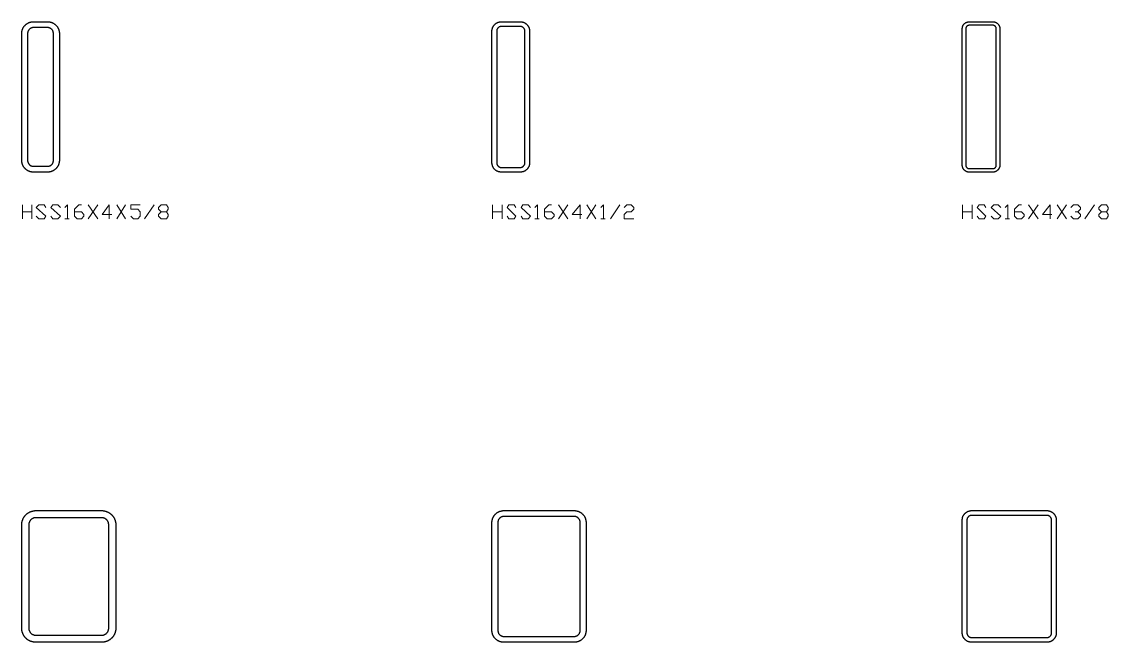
# Model space of a CAD drawing. Header units: inches. Extents: x 0 to 975, y -1305 to 34.
# Drawn here: x 350 to 465.5, y -450 to -384 of the extents above; entities that cross this region are included whole.
import ezdxf

# ---------------------------------------------------------------- set-up
doc = ezdxf.new("R2010")
doc.units = ezdxf.units.IN
doc.header["$MEASUREMENT"] = 0
doc.layers.add('AISC_STEEL', color=7, linetype='Continuous')

msp = doc.modelspace()

# ---------------------------------------------------------------- linework, layer by layer
at = {"color": 3, "lineweight": 0}
for p, q in [((350.07, -404.96), (350.07, -403.48)), ((350.07, -404.22), (351.08, -404.22)), ((351.08, -403.48), (351.08, -404.96)), ((357.08, -403.48), (358.09, -404.96)), ((357.08, -404.96), (358.09, -403.48)), ((360.12, -403.48), (361.04, -404.96)), ((360.12, -404.96), (361.04, -403.48)), ((363.07, -404.96), (364.09, -403.48)), ((400.05, -404.96), (400.05, -403.48)), ((400.05, -404.22), (401.07, -404.22)), ((401.07, -403.48), (401.07, -404.96)), ((407.06, -403.48), (408.07, -404.96)), ((407.06, -404.96), (408.07, -403.48)), ((410.1, -403.48), (411.03, -404.96)), ((410.1, -404.96), (411.03, -403.48)), ((412.59, -404.96), (413.61, -403.48)), ((450.03, -404.96), (450.03, -403.48)), ((450.03, -404.22), (451.05, -404.22)), ((451.05, -403.48), (451.05, -404.96)), ((457.04, -403.48), (458.06, -404.96)), ((457.04, -404.96), (458.06, -403.48)), ((460.09, -403.48), (461.1, -404.96)), ((460.09, -404.96), (461.1, -403.48)), ((463.04, -404.96), (464.05, -403.48)), ((354.59, -404.96), (355.05, -404.96)), ((404.57, -404.96), (405.03, -404.96)), ((411.58, -404.96), (412.04, -404.96)), ((454.55, -404.96), (455.01, -404.96))]:
    msp.add_line(p, q, dxfattribs=at)
for points in [[(351.55, -404.68), (351.82, -404.96), (352.38, -404.96), (352.56, -404.68), (351.55, -403.76), (351.82, -403.48), (352.38, -403.48), (352.56, -403.76)], [(353.11, -404.68), (353.3, -404.96), (353.85, -404.96), (354.13, -404.68), (353.11, -403.76), (353.3, -403.48), (353.85, -403.48), (354.13, -403.76)], [(354.59, -403.76), (354.87, -403.48), (354.87, -404.96)], [(355.6, -404.22), (356.34, -404.22), (356.62, -404.5), (356.62, -404.68), (356.34, -404.96), (355.88, -404.96), (355.6, -404.68), (355.6, -403.94), (356.06, -403.48), (356.34, -403.48)], [(359.57, -404.5), (358.55, -404.5), (359.29, -403.48), (359.29, -404.96)], [(361.6, -404.68), (361.87, -404.96), (362.34, -404.96), (362.61, -404.68), (362.61, -404.22), (362.34, -403.94), (361.6, -403.94), (361.6, -403.48), (362.61, -403.48)], [(365.38, -404.22), (365.56, -404.5), (365.56, -404.68), (365.38, -404.96), (364.83, -404.96), (364.55, -404.68), (364.55, -404.5), (364.83, -404.22), (365.38, -404.22), (365.56, -403.94), (365.56, -403.76), (365.38, -403.48), (364.83, -403.48), (364.55, -403.76), (364.55, -403.94), (364.83, -404.22)], [(401.62, -404.68), (401.8, -404.96), (402.36, -404.96), (402.54, -404.68), (401.62, -403.76), (401.8, -403.48), (402.36, -403.48), (402.54, -403.76)], [(403.1, -404.68), (403.28, -404.96), (403.83, -404.96), (404.11, -404.68), (403.1, -403.76), (403.28, -403.48), (403.83, -403.48), (404.11, -403.76)], [(404.57, -403.76), (404.85, -403.48), (404.85, -404.96)], [(405.58, -404.22), (406.32, -404.22), (406.6, -404.5), (406.6, -404.68), (406.32, -404.96), (405.86, -404.96), (405.58, -404.68), (405.58, -403.94), (406.05, -403.48), (406.32, -403.48)], [(409.55, -404.5), (408.54, -404.5), (409.37, -403.48), (409.37, -404.96)], [(411.58, -403.76), (411.86, -403.48), (411.86, -404.96)], [(414.07, -403.76), (414.35, -403.48), (414.81, -403.48), (415.08, -403.76), (415.08, -403.94), (414.81, -404.22), (414.35, -404.22), (414.07, -404.5), (414.07, -404.96), (415.08, -404.96)], [(451.6, -404.68), (451.79, -404.96), (452.34, -404.96), (452.52, -404.68), (451.6, -403.76), (451.79, -403.48), (452.34, -403.48), (452.52, -403.76)], [(453.08, -404.68), (453.35, -404.96), (453.81, -404.96), (454.09, -404.68), (453.08, -403.76), (453.35, -403.48), (453.81, -403.48), (454.09, -403.76)], [(454.55, -403.76), (454.83, -403.48), (454.83, -404.96)], [(455.57, -404.22), (456.3, -404.22), (456.58, -404.5), (456.58, -404.68), (456.3, -404.96), (455.84, -404.96), (455.57, -404.68), (455.57, -403.94), (456.03, -403.48), (456.3, -403.48)], [(459.53, -404.5), (458.52, -404.5), (459.35, -403.48), (459.35, -404.96)], [(461.56, -403.76), (461.84, -403.48), (462.3, -403.48), (462.57, -403.76), (462.57, -403.94), (462.3, -404.22), (462.02, -404.22)], [(462.3, -404.22), (462.57, -404.5), (462.57, -404.68), (462.3, -404.96), (461.84, -404.96), (461.56, -404.68)], [(465.34, -404.22), (465.53, -404.5), (465.53, -404.68), (465.34, -404.96), (464.79, -404.96), (464.51, -404.68), (464.51, -404.5), (464.79, -404.22), (465.34, -404.22), (465.53, -403.94), (465.53, -403.76), (465.34, -403.48), (464.79, -403.48), (464.51, -403.76), (464.51, -403.94), (464.79, -404.22)]]:
    msp.add_lwpolyline(points, dxfattribs=at)
at = {"layer": 'AISC_STEEL'}
for points in [[(352.75, -384), (352.78, -384), (352.81, -384), (352.84, -384), (352.87, -384.01), (352.9, -384.01), (352.93, -384.01), (352.96, -384.02), (352.99, -384.02), (353.02, -384.03), (353.04, -384.04), (353.07, -384.04), (353.1, -384.05), (353.13, -384.06), (353.16, -384.07), (353.19, -384.08), (353.21, -384.09), (353.24, -384.1), (353.27, -384.11), (353.3, -384.13), (353.32, -384.14), (353.35, -384.15), (353.38, -384.17), (353.4, -384.18), (353.43, -384.2), (353.45, -384.21), (353.48, -384.23), (353.5, -384.25), (353.52, -384.27), (353.55, -384.29), (353.57, -384.31), (353.59, -384.33), (353.61, -384.35), (353.63, -384.37), (353.65, -384.39), (353.67, -384.41), (353.69, -384.43), (353.71, -384.45), (353.73, -384.48), (353.75, -384.5), (353.77, -384.52), (353.79, -384.55), (353.8, -384.57), (353.82, -384.6), (353.83, -384.62), (353.85, -384.65), (353.86, -384.68), (353.87, -384.7), (353.89, -384.73), (353.9, -384.76), (353.91, -384.79), (353.92, -384.81), (353.93, -384.84), (353.94, -384.87), (353.95, -384.9), (353.96, -384.93), (353.96, -384.96), (353.97, -384.98), (353.98, -385.01), (353.98, -385.04), (353.99, -385.07), (353.99, -385.1), (353.99, -385.13), (354, -385.16), (354, -385.19), (354, -385.22), (354, -385.25), (354, -398.75), (354, -398.78), (354, -398.81), (354, -398.84), (353.99, -398.87), (353.99, -398.9), (353.99, -398.93), (353.98, -398.96), (353.98, -398.99), (353.97, -399.02), (353.96, -399.04), (353.96, -399.07), (353.95, -399.1), (353.94, -399.13), (353.93, -399.16), (353.92, -399.19), (353.91, -399.21), (353.9, -399.24), (353.89, -399.27), (353.87, -399.3), (353.86, -399.32), (353.85, -399.35), (353.83, -399.38), (353.82, -399.4), (353.8, -399.43), (353.79, -399.45), (353.77, -399.48), (353.75, -399.5), (353.73, -399.52), (353.71, -399.55), (353.69, -399.57), (353.67, -399.59), (353.65, -399.61), (353.63, -399.63), (353.61, -399.65), (353.59, -399.67), (353.57, -399.69), (353.55, -399.71), (353.52, -399.73), (353.5, -399.75), (353.48, -399.77), (353.45, -399.79), (353.43, -399.8), (353.4, -399.82), (353.38, -399.83), (353.35, -399.85), (353.32, -399.86), (353.3, -399.87), (353.27, -399.89), (353.24, -399.9), (353.21, -399.91), (353.19, -399.92), (353.16, -399.93), (353.13, -399.94), (353.1, -399.95), (353.07, -399.96), (353.04, -399.96), (353.02, -399.97), (352.99, -399.98), (352.96, -399.98), (352.93, -399.99), (352.9, -399.99), (352.87, -399.99), (352.84, -400), (352.81, -400), (352.78, -400), (352.75, -400), (351.25, -400), (351.22, -400), (351.19, -400), (351.16, -400), (351.13, -399.99), (351.1, -399.99), (351.07, -399.99), (351.04, -399.98), (351.01, -399.98), (350.98, -399.97), (350.96, -399.96), (350.93, -399.96), (350.9, -399.95), (350.87, -399.94), (350.84, -399.93), (350.81, -399.92), (350.79, -399.91), (350.76, -399.9), (350.73, -399.89), (350.7, -399.87), (350.68, -399.86), (350.65, -399.85), (350.62, -399.83), (350.6, -399.82), (350.57, -399.8), (350.55, -399.79), (350.52, -399.77), (350.5, -399.75), (350.48, -399.73), (350.45, -399.71), (350.43, -399.69), (350.41, -399.67), (350.39, -399.65), (350.37, -399.63), (350.35, -399.61), (350.33, -399.59), (350.31, -399.57), (350.29, -399.55), (350.27, -399.52), (350.25, -399.5), (350.23, -399.48), (350.21, -399.45), (350.2, -399.43), (350.18, -399.4), (350.17, -399.38), (350.15, -399.35), (350.14, -399.32), (350.13, -399.3), (350.11, -399.27), (350.1, -399.24), (350.09, -399.21), (350.08, -399.19), (350.07, -399.16), (350.06, -399.13), (350.05, -399.1), (350.04, -399.07), (350.04, -399.04), (350.03, -399.02), (350.02, -398.99), (350.02, -398.96), (350.01, -398.93), (350.01, -398.9), (350.01, -398.87), (350, -398.84), (350, -398.81), (350, -398.78), (350, -398.75), (350, -385.25), (350, -385.22), (350, -385.19), (350, -385.16), (350.01, -385.13), (350.01, -385.1), (350.01, -385.07), (350.02, -385.04), (350.02, -385.01), (350.03, -384.98), (350.04, -384.96), (350.04, -384.93), (350.05, -384.9), (350.06, -384.87), (350.07, -384.84), (350.08, -384.81), (350.09, -384.79), (350.1, -384.76), (350.11, -384.73), (350.13, -384.7), (350.14, -384.68), (350.15, -384.65), (350.17, -384.62), (350.18, -384.6), (350.2, -384.57), (350.21, -384.55), (350.23, -384.52), (350.25, -384.5), (350.27, -384.48), (350.29, -384.45), (350.31, -384.43), (350.33, -384.41), (350.35, -384.39), (350.37, -384.37), (350.39, -384.35), (350.41, -384.33), (350.43, -384.31), (350.45, -384.29), (350.48, -384.27), (350.5, -384.25), (350.52, -384.23), (350.55, -384.21), (350.57, -384.2), (350.6, -384.18), (350.62, -384.17), (350.65, -384.15), (350.68, -384.14), (350.7, -384.13), (350.73, -384.11), (350.76, -384.1), (350.79, -384.09), (350.81, -384.08), (350.84, -384.07), (350.87, -384.06), (350.9, -384.05), (350.93, -384.04), (350.96, -384.04), (350.98, -384.03), (351.01, -384.02), (351.04, -384.02), (351.07, -384.01), (351.1, -384.01), (351.13, -384.01), (351.16, -384), (351.19, -384), (351.22, -384), (351.25, -384)], [(351.25, -384.62), (351.22, -384.63), (351.19, -384.63), (351.16, -384.63), (351.13, -384.64), (351.1, -384.64), (351.07, -384.65), (351.05, -384.66), (351.02, -384.67), (350.99, -384.68), (350.96, -384.69), (350.94, -384.71), (350.91, -384.72), (350.89, -384.74), (350.86, -384.76), (350.84, -384.78), (350.82, -384.8), (350.8, -384.82), (350.78, -384.84), (350.76, -384.86), (350.74, -384.89), (350.72, -384.91), (350.71, -384.94), (350.69, -384.96), (350.68, -384.99), (350.67, -385.02), (350.66, -385.05), (350.65, -385.07), (350.64, -385.1), (350.64, -385.13), (350.63, -385.16), (350.63, -385.19), (350.63, -385.22), (350.62, -385.25), (350.62, -398.75), (350.63, -398.78), (350.63, -398.81), (350.63, -398.84), (350.64, -398.87), (350.64, -398.9), (350.65, -398.93), (350.66, -398.95), (350.67, -398.98), (350.68, -399.01), (350.69, -399.04), (350.71, -399.06), (350.72, -399.09), (350.74, -399.11), (350.76, -399.14), (350.78, -399.16), (350.8, -399.18), (350.82, -399.2), (350.84, -399.22), (350.86, -399.24), (350.89, -399.26), (350.91, -399.28), (350.94, -399.29), (350.96, -399.31), (350.99, -399.32), (351.02, -399.33), (351.05, -399.34), (351.07, -399.35), (351.1, -399.36), (351.13, -399.36), (351.16, -399.37), (351.19, -399.37), (351.22, -399.37), (351.25, -399.38), (352.75, -399.38), (352.78, -399.37), (352.81, -399.37), (352.84, -399.37), (352.87, -399.36), (352.9, -399.36), (352.93, -399.35), (352.95, -399.34), (352.98, -399.33), (353.01, -399.32), (353.04, -399.31), (353.06, -399.29), (353.09, -399.28), (353.11, -399.26), (353.14, -399.24), (353.16, -399.22), (353.18, -399.2), (353.2, -399.18), (353.22, -399.16), (353.24, -399.14), (353.26, -399.11), (353.28, -399.09), (353.29, -399.06), (353.31, -399.04), (353.32, -399.01), (353.33, -398.98), (353.34, -398.95), (353.35, -398.93), (353.36, -398.9), (353.36, -398.87), (353.37, -398.84), (353.37, -398.81), (353.37, -398.78), (353.38, -398.75), (353.38, -385.25), (353.37, -385.22), (353.37, -385.19), (353.37, -385.16), (353.36, -385.13), (353.36, -385.1), (353.35, -385.07), (353.34, -385.05), (353.33, -385.02), (353.32, -384.99), (353.31, -384.96), (353.29, -384.94), (353.28, -384.91), (353.26, -384.89), (353.24, -384.86), (353.22, -384.84), (353.2, -384.82), (353.18, -384.8), (353.16, -384.78), (353.14, -384.76), (353.11, -384.74), (353.09, -384.72), (353.06, -384.71), (353.04, -384.69), (353.01, -384.68), (352.98, -384.67), (352.95, -384.66), (352.93, -384.65), (352.9, -384.64), (352.87, -384.64), (352.84, -384.63), (352.81, -384.63), (352.78, -384.63), (352.75, -384.62)], [(403, -384), (403.03, -384), (403.06, -384), (403.09, -384), (403.12, -384.01), (403.15, -384.01), (403.18, -384.02), (403.21, -384.02), (403.23, -384.03), (403.26, -384.04), (403.29, -384.04), (403.32, -384.05), (403.35, -384.06), (403.38, -384.07), (403.4, -384.08), (403.43, -384.1), (403.46, -384.11), (403.48, -384.12), (403.51, -384.14), (403.53, -384.15), (403.56, -384.17), (403.58, -384.19), (403.61, -384.21), (403.63, -384.22), (403.65, -384.24), (403.67, -384.26), (403.7, -384.28), (403.72, -384.3), (403.74, -384.33), (403.76, -384.35), (403.78, -384.37), (403.79, -384.39), (403.81, -384.42), (403.83, -384.44), (403.85, -384.47), (403.86, -384.49), (403.88, -384.52), (403.89, -384.54), (403.9, -384.57), (403.92, -384.6), (403.93, -384.62), (403.94, -384.65), (403.95, -384.68), (403.96, -384.71), (403.96, -384.74), (403.97, -384.77), (403.98, -384.79), (403.98, -384.82), (403.99, -384.85), (403.99, -384.88), (404, -384.91), (404, -384.94), (404, -384.97), (404, -385), (404, -399), (404, -399.03), (404, -399.06), (404, -399.09), (403.99, -399.12), (403.99, -399.15), (403.98, -399.18), (403.98, -399.21), (403.97, -399.23), (403.96, -399.26), (403.96, -399.29), (403.95, -399.32), (403.94, -399.35), (403.93, -399.38), (403.92, -399.4), (403.9, -399.43), (403.89, -399.46), (403.88, -399.48), (403.86, -399.51), (403.85, -399.53), (403.83, -399.56), (403.81, -399.58), (403.79, -399.61), (403.78, -399.63), (403.76, -399.65), (403.74, -399.67), (403.72, -399.7), (403.7, -399.72), (403.67, -399.74), (403.65, -399.76), (403.63, -399.78), (403.61, -399.79), (403.58, -399.81), (403.56, -399.83), (403.53, -399.85), (403.51, -399.86), (403.48, -399.88), (403.46, -399.89), (403.43, -399.9), (403.4, -399.92), (403.38, -399.93), (403.35, -399.94), (403.32, -399.95), (403.29, -399.96), (403.26, -399.96), (403.23, -399.97), (403.21, -399.98), (403.18, -399.98), (403.15, -399.99), (403.12, -399.99), (403.09, -400), (403.06, -400), (403.03, -400), (403, -400), (401, -400), (400.97, -400), (400.94, -400), (400.91, -400), (400.88, -399.99), (400.85, -399.99), (400.82, -399.98), (400.79, -399.98), (400.77, -399.97), (400.74, -399.96), (400.71, -399.96), (400.68, -399.95), (400.65, -399.94), (400.62, -399.93), (400.6, -399.92), (400.57, -399.9), (400.54, -399.89), (400.52, -399.88), (400.49, -399.86), (400.47, -399.85), (400.44, -399.83), (400.42, -399.81), (400.39, -399.79), (400.37, -399.78), (400.35, -399.76), (400.33, -399.74), (400.3, -399.72), (400.28, -399.7), (400.26, -399.67), (400.24, -399.65), (400.22, -399.63), (400.21, -399.61), (400.19, -399.58), (400.17, -399.56), (400.15, -399.53), (400.14, -399.51), (400.12, -399.48), (400.11, -399.46), (400.1, -399.43), (400.08, -399.4), (400.07, -399.38), (400.06, -399.35), (400.05, -399.32), (400.04, -399.29), (400.04, -399.26), (400.03, -399.23), (400.02, -399.21), (400.02, -399.18), (400.01, -399.15), (400.01, -399.12), (400, -399.09), (400, -399.06), (400, -399.03), (400, -399), (400, -385), (400, -384.97), (400, -384.94), (400, -384.91), (400.01, -384.88), (400.01, -384.85), (400.02, -384.82), (400.02, -384.79), (400.03, -384.77), (400.04, -384.74), (400.04, -384.71), (400.05, -384.68), (400.06, -384.65), (400.07, -384.62), (400.08, -384.6), (400.1, -384.57), (400.11, -384.54), (400.12, -384.52), (400.14, -384.49), (400.15, -384.47), (400.17, -384.44), (400.19, -384.42), (400.21, -384.39), (400.22, -384.37), (400.24, -384.35), (400.26, -384.33), (400.28, -384.3), (400.3, -384.28), (400.33, -384.26), (400.35, -384.24), (400.37, -384.22), (400.39, -384.21), (400.42, -384.19), (400.44, -384.17), (400.47, -384.15), (400.49, -384.14), (400.52, -384.12), (400.54, -384.11), (400.57, -384.1), (400.6, -384.08), (400.62, -384.07), (400.65, -384.06), (400.68, -384.05), (400.71, -384.04), (400.74, -384.04), (400.77, -384.03), (400.79, -384.02), (400.82, -384.02), (400.85, -384.01), (400.88, -384.01), (400.91, -384), (400.94, -384), (400.97, -384), (401, -384)], [(401, -384.5), (400.97, -384.5), (400.94, -384.5), (400.91, -384.51), (400.88, -384.51), (400.86, -384.52), (400.83, -384.53), (400.8, -384.54), (400.78, -384.55), (400.75, -384.57), (400.73, -384.58), (400.7, -384.6), (400.68, -384.62), (400.66, -384.64), (400.64, -384.66), (400.62, -384.68), (400.6, -384.7), (400.58, -384.73), (400.57, -384.75), (400.55, -384.78), (400.54, -384.8), (400.53, -384.83), (400.52, -384.86), (400.51, -384.88), (400.51, -384.91), (400.5, -384.94), (400.5, -384.97), (400.5, -385), (400.5, -399), (400.5, -399.03), (400.5, -399.06), (400.51, -399.09), (400.51, -399.12), (400.52, -399.14), (400.53, -399.17), (400.54, -399.2), (400.55, -399.22), (400.57, -399.25), (400.58, -399.27), (400.6, -399.3), (400.62, -399.32), (400.64, -399.34), (400.66, -399.36), (400.68, -399.38), (400.7, -399.4), (400.73, -399.42), (400.75, -399.43), (400.78, -399.45), (400.8, -399.46), (400.83, -399.47), (400.86, -399.48), (400.88, -399.49), (400.91, -399.49), (400.94, -399.5), (400.97, -399.5), (401, -399.5), (403, -399.5), (403.03, -399.5), (403.06, -399.5), (403.09, -399.49), (403.12, -399.49), (403.14, -399.48), (403.17, -399.47), (403.2, -399.46), (403.22, -399.45), (403.25, -399.43), (403.27, -399.42), (403.3, -399.4), (403.32, -399.38), (403.34, -399.36), (403.36, -399.34), (403.38, -399.32), (403.4, -399.3), (403.42, -399.27), (403.43, -399.25), (403.45, -399.22), (403.46, -399.2), (403.47, -399.17), (403.48, -399.14), (403.49, -399.12), (403.49, -399.09), (403.5, -399.06), (403.5, -399.03), (403.5, -399), (403.5, -385), (403.5, -384.97), (403.5, -384.94), (403.49, -384.91), (403.49, -384.88), (403.48, -384.86), (403.47, -384.83), (403.46, -384.8), (403.45, -384.78), (403.43, -384.75), (403.42, -384.73), (403.4, -384.7), (403.38, -384.68), (403.36, -384.66), (403.34, -384.64), (403.32, -384.62), (403.3, -384.6), (403.27, -384.58), (403.25, -384.57), (403.22, -384.55), (403.2, -384.54), (403.17, -384.53), (403.14, -384.52), (403.12, -384.51), (403.09, -384.51), (403.06, -384.5), (403.03, -384.5), (403, -384.5)], [(453.25, -384), (453.28, -384), (453.31, -384), (453.34, -384.01), (453.37, -384.01), (453.4, -384.01), (453.43, -384.02), (453.45, -384.03), (453.48, -384.04), (453.51, -384.05), (453.54, -384.06), (453.56, -384.07), (453.59, -384.08), (453.62, -384.1), (453.64, -384.11), (453.67, -384.13), (453.69, -384.14), (453.71, -384.16), (453.74, -384.18), (453.76, -384.2), (453.78, -384.22), (453.8, -384.24), (453.82, -384.26), (453.84, -384.29), (453.86, -384.31), (453.87, -384.33), (453.89, -384.36), (453.9, -384.38), (453.92, -384.41), (453.93, -384.44), (453.94, -384.46), (453.95, -384.49), (453.96, -384.52), (453.97, -384.55), (453.98, -384.57), (453.99, -384.6), (453.99, -384.63), (453.99, -384.66), (454, -384.69), (454, -384.72), (454, -384.75), (454, -399.25), (454, -399.28), (454, -399.31), (453.99, -399.34), (453.99, -399.37), (453.99, -399.4), (453.98, -399.43), (453.97, -399.45), (453.96, -399.48), (453.95, -399.51), (453.94, -399.54), (453.93, -399.56), (453.92, -399.59), (453.9, -399.62), (453.89, -399.64), (453.87, -399.67), (453.86, -399.69), (453.84, -399.71), (453.82, -399.74), (453.8, -399.76), (453.78, -399.78), (453.76, -399.8), (453.74, -399.82), (453.71, -399.84), (453.69, -399.86), (453.67, -399.87), (453.64, -399.89), (453.62, -399.9), (453.59, -399.92), (453.56, -399.93), (453.54, -399.94), (453.51, -399.95), (453.48, -399.96), (453.45, -399.97), (453.43, -399.98), (453.4, -399.99), (453.37, -399.99), (453.34, -399.99), (453.31, -400), (453.28, -400), (453.25, -400), (450.75, -400), (450.72, -400), (450.69, -400), (450.66, -399.99), (450.63, -399.99), (450.6, -399.99), (450.57, -399.98), (450.55, -399.97), (450.52, -399.96), (450.49, -399.95), (450.46, -399.94), (450.44, -399.93), (450.41, -399.92), (450.38, -399.9), (450.36, -399.89), (450.33, -399.87), (450.31, -399.86), (450.29, -399.84), (450.26, -399.82), (450.24, -399.8), (450.22, -399.78), (450.2, -399.76), (450.18, -399.74), (450.16, -399.71), (450.14, -399.69), (450.13, -399.67), (450.11, -399.64), (450.1, -399.62), (450.08, -399.59), (450.07, -399.56), (450.06, -399.54), (450.05, -399.51), (450.04, -399.48), (450.03, -399.45), (450.02, -399.43), (450.01, -399.4), (450.01, -399.37), (450.01, -399.34), (450, -399.31), (450, -399.28), (450, -399.25), (450, -384.75), (450, -384.72), (450, -384.69), (450.01, -384.66), (450.01, -384.63), (450.01, -384.6), (450.02, -384.57), (450.03, -384.55), (450.04, -384.52), (450.05, -384.49), (450.06, -384.46), (450.07, -384.44), (450.08, -384.41), (450.1, -384.38), (450.11, -384.36), (450.13, -384.33), (450.14, -384.31), (450.16, -384.29), (450.18, -384.26), (450.2, -384.24), (450.22, -384.22), (450.24, -384.2), (450.26, -384.18), (450.29, -384.16), (450.31, -384.14), (450.33, -384.13), (450.36, -384.11), (450.38, -384.1), (450.41, -384.08), (450.44, -384.07), (450.46, -384.06), (450.49, -384.05), (450.52, -384.04), (450.55, -384.03), (450.57, -384.02), (450.6, -384.01), (450.63, -384.01), (450.66, -384.01), (450.69, -384), (450.72, -384), (450.75, -384)], [(450.75, -384.38), (450.72, -384.38), (450.69, -384.38), (450.66, -384.39), (450.63, -384.39), (450.61, -384.4), (450.58, -384.42), (450.55, -384.43), (450.53, -384.45), (450.51, -384.46), (450.48, -384.48), (450.46, -384.51), (450.45, -384.53), (450.43, -384.55), (450.42, -384.58), (450.4, -384.61), (450.39, -384.63), (450.39, -384.66), (450.38, -384.69), (450.38, -384.72), (450.38, -384.75), (450.38, -399.25), (450.38, -399.28), (450.38, -399.31), (450.39, -399.34), (450.39, -399.37), (450.4, -399.39), (450.42, -399.42), (450.43, -399.45), (450.45, -399.47), (450.46, -399.49), (450.48, -399.52), (450.51, -399.54), (450.53, -399.55), (450.55, -399.57), (450.58, -399.58), (450.61, -399.6), (450.63, -399.61), (450.66, -399.61), (450.69, -399.62), (450.72, -399.62), (450.75, -399.62), (453.25, -399.62), (453.28, -399.62), (453.31, -399.62), (453.34, -399.61), (453.37, -399.61), (453.39, -399.6), (453.42, -399.58), (453.45, -399.57), (453.47, -399.55), (453.49, -399.54), (453.52, -399.52), (453.54, -399.49), (453.55, -399.47), (453.57, -399.45), (453.58, -399.42), (453.6, -399.39), (453.61, -399.37), (453.61, -399.34), (453.62, -399.31), (453.62, -399.28), (453.62, -399.25), (453.62, -384.75), (453.62, -384.72), (453.62, -384.69), (453.61, -384.66), (453.61, -384.63), (453.6, -384.61), (453.58, -384.58), (453.57, -384.55), (453.55, -384.53), (453.54, -384.51), (453.52, -384.48), (453.49, -384.46), (453.47, -384.45), (453.45, -384.43), (453.42, -384.42), (453.39, -384.4), (453.37, -384.39), (453.34, -384.39), (453.31, -384.38), (453.28, -384.38), (453.25, -384.38)], [(358.5, -436), (358.53, -436), (358.56, -436), (358.59, -436), (358.62, -436), (358.65, -436.01), (358.68, -436.01), (358.71, -436.01), (358.74, -436.02), (358.77, -436.02), (358.8, -436.03), (358.83, -436.04), (358.85, -436.04), (358.88, -436.05), (358.91, -436.06), (358.94, -436.07), (358.97, -436.08), (359, -436.08), (359.03, -436.1), (359.05, -436.11), (359.08, -436.12), (359.11, -436.13), (359.14, -436.14), (359.16, -436.15), (359.19, -436.17), (359.22, -436.18), (359.24, -436.2), (359.27, -436.21), (359.29, -436.23), (359.32, -436.24), (359.34, -436.26), (359.37, -436.28), (359.39, -436.29), (359.42, -436.31), (359.44, -436.33), (359.46, -436.35), (359.48, -436.37), (359.51, -436.39), (359.53, -436.41), (359.55, -436.43), (359.57, -436.45), (359.59, -436.47), (359.61, -436.49), (359.63, -436.52), (359.65, -436.54), (359.67, -436.56), (359.69, -436.58), (359.71, -436.61), (359.72, -436.63), (359.74, -436.66), (359.76, -436.68), (359.77, -436.71), (359.79, -436.73), (359.8, -436.76), (359.82, -436.78), (359.83, -436.81), (359.85, -436.84), (359.86, -436.86), (359.87, -436.89), (359.88, -436.92), (359.89, -436.95), (359.9, -436.97), (359.92, -437), (359.92, -437.03), (359.93, -437.06), (359.94, -437.09), (359.95, -437.12), (359.96, -437.15), (359.96, -437.17), (359.97, -437.2), (359.98, -437.23), (359.98, -437.26), (359.99, -437.29), (359.99, -437.32), (359.99, -437.35), (360, -437.38), (360, -437.41), (360, -437.44), (360, -437.47), (360, -437.5), (360, -448.5), (360, -448.53), (360, -448.56), (360, -448.59), (360, -448.62), (359.99, -448.65), (359.99, -448.68), (359.99, -448.71), (359.98, -448.74), (359.98, -448.77), (359.97, -448.8), (359.96, -448.83), (359.96, -448.85), (359.95, -448.88), (359.94, -448.91), (359.93, -448.94), (359.92, -448.97), (359.92, -449), (359.9, -449.03), (359.89, -449.05), (359.88, -449.08), (359.87, -449.11), (359.86, -449.14), (359.85, -449.16), (359.83, -449.19), (359.82, -449.22), (359.8, -449.24), (359.79, -449.27), (359.77, -449.29), (359.76, -449.32), (359.74, -449.34), (359.72, -449.37), (359.71, -449.39), (359.69, -449.42), (359.67, -449.44), (359.65, -449.46), (359.63, -449.48), (359.61, -449.51), (359.59, -449.53), (359.57, -449.55), (359.55, -449.57), (359.53, -449.59), (359.51, -449.61), (359.48, -449.63), (359.46, -449.65), (359.44, -449.67), (359.42, -449.69), (359.39, -449.71), (359.37, -449.72), (359.34, -449.74), (359.32, -449.76), (359.29, -449.77), (359.27, -449.79), (359.24, -449.8), (359.22, -449.82), (359.19, -449.83), (359.16, -449.85), (359.14, -449.86), (359.11, -449.87), (359.08, -449.88), (359.05, -449.89), (359.03, -449.9), (359, -449.92), (358.97, -449.92), (358.94, -449.93), (358.91, -449.94), (358.88, -449.95), (358.85, -449.96), (358.83, -449.96), (358.8, -449.97), (358.77, -449.98), (358.74, -449.98), (358.71, -449.99), (358.68, -449.99), (358.65, -449.99), (358.62, -450), (358.59, -450), (358.56, -450), (358.53, -450), (358.5, -450), (351.5, -450), (351.47, -450), (351.44, -450), (351.41, -450), (351.38, -450), (351.35, -449.99), (351.32, -449.99), (351.29, -449.99), (351.26, -449.98), (351.23, -449.98), (351.2, -449.97), (351.17, -449.96), (351.15, -449.96), (351.12, -449.95), (351.09, -449.94), (351.06, -449.93), (351.03, -449.92), (351, -449.92), (350.97, -449.9), (350.95, -449.89), (350.92, -449.88), (350.89, -449.87), (350.86, -449.86), (350.84, -449.85), (350.81, -449.83), (350.78, -449.82), (350.76, -449.8), (350.73, -449.79), (350.71, -449.77), (350.68, -449.76), (350.66, -449.74), (350.63, -449.72), (350.61, -449.71), (350.58, -449.69), (350.56, -449.67), (350.54, -449.65), (350.52, -449.63), (350.49, -449.61), (350.47, -449.59), (350.45, -449.57), (350.43, -449.55), (350.41, -449.53), (350.39, -449.51), (350.37, -449.48), (350.35, -449.46), (350.33, -449.44), (350.31, -449.42), (350.29, -449.39), (350.28, -449.37), (350.26, -449.34), (350.24, -449.32), (350.23, -449.29), (350.21, -449.27), (350.2, -449.24), (350.18, -449.22), (350.17, -449.19), (350.15, -449.16), (350.14, -449.14), (350.13, -449.11), (350.12, -449.08), (350.11, -449.05), (350.1, -449.03), (350.08, -449), (350.08, -448.97), (350.07, -448.94), (350.06, -448.91), (350.05, -448.88), (350.04, -448.85), (350.04, -448.83), (350.03, -448.8), (350.02, -448.77), (350.02, -448.74), (350.01, -448.71), (350.01, -448.68), (350.01, -448.65), (350, -448.62), (350, -448.59), (350, -448.56), (350, -448.53), (350, -448.5), (350, -437.5), (350, -437.47), (350, -437.44), (350, -437.41), (350, -437.38), (350.01, -437.35), (350.01, -437.32), (350.01, -437.29), (350.02, -437.26), (350.02, -437.23), (350.03, -437.2), (350.04, -437.17), (350.04, -437.15), (350.05, -437.12), (350.06, -437.09), (350.07, -437.06), (350.08, -437.03), (350.08, -437), (350.1, -436.97), (350.11, -436.95), (350.12, -436.92), (350.13, -436.89), (350.14, -436.86), (350.15, -436.84), (350.17, -436.81), (350.18, -436.78), (350.2, -436.76), (350.21, -436.73), (350.23, -436.71), (350.24, -436.68), (350.26, -436.66), (350.28, -436.63), (350.29, -436.61), (350.31, -436.58), (350.33, -436.56), (350.35, -436.54), (350.37, -436.52), (350.39, -436.49), (350.41, -436.47), (350.43, -436.45), (350.45, -436.43), (350.47, -436.41), (350.49, -436.39), (350.52, -436.37), (350.54, -436.35), (350.56, -436.33), (350.58, -436.31), (350.61, -436.29), (350.63, -436.28), (350.66, -436.26), (350.68, -436.24), (350.71, -436.23), (350.73, -436.21), (350.76, -436.2), (350.78, -436.18), (350.81, -436.17), (350.84, -436.15), (350.86, -436.14), (350.89, -436.13), (350.92, -436.12), (350.95, -436.11), (350.97, -436.1), (351, -436.08), (351.03, -436.08), (351.06, -436.07), (351.09, -436.06), (351.12, -436.05), (351.15, -436.04), (351.17, -436.04), (351.2, -436.03), (351.23, -436.02), (351.26, -436.02), (351.29, -436.01), (351.32, -436.01), (351.35, -436.01), (351.38, -436), (351.41, -436), (351.44, -436), (351.47, -436), (351.5, -436)], [(408.75, -436), (408.78, -436), (408.81, -436), (408.84, -436), (408.87, -436.01), (408.9, -436.01), (408.93, -436.01), (408.96, -436.02), (408.99, -436.02), (409.02, -436.03), (409.04, -436.04), (409.07, -436.04), (409.1, -436.05), (409.13, -436.06), (409.16, -436.07), (409.19, -436.08), (409.21, -436.09), (409.24, -436.1), (409.27, -436.11), (409.3, -436.13), (409.32, -436.14), (409.35, -436.15), (409.38, -436.17), (409.4, -436.18), (409.43, -436.2), (409.45, -436.21), (409.48, -436.23), (409.5, -436.25), (409.52, -436.27), (409.55, -436.29), (409.57, -436.31), (409.59, -436.33), (409.61, -436.35), (409.63, -436.37), (409.65, -436.39), (409.67, -436.41), (409.69, -436.43), (409.71, -436.45), (409.73, -436.48), (409.75, -436.5), (409.77, -436.52), (409.79, -436.55), (409.8, -436.57), (409.82, -436.6), (409.83, -436.62), (409.85, -436.65), (409.86, -436.68), (409.87, -436.7), (409.89, -436.73), (409.9, -436.76), (409.91, -436.79), (409.92, -436.81), (409.93, -436.84), (409.94, -436.87), (409.95, -436.9), (409.96, -436.93), (409.96, -436.96), (409.97, -436.98), (409.98, -437.01), (409.98, -437.04), (409.99, -437.07), (409.99, -437.1), (409.99, -437.13), (410, -437.16), (410, -437.19), (410, -437.22), (410, -437.25), (410, -448.75), (410, -448.78), (410, -448.81), (410, -448.84), (409.99, -448.87), (409.99, -448.9), (409.99, -448.93), (409.98, -448.96), (409.98, -448.99), (409.97, -449.02), (409.96, -449.04), (409.96, -449.07), (409.95, -449.1), (409.94, -449.13), (409.93, -449.16), (409.92, -449.19), (409.91, -449.21), (409.9, -449.24), (409.89, -449.27), (409.87, -449.3), (409.86, -449.32), (409.85, -449.35), (409.83, -449.38), (409.82, -449.4), (409.8, -449.43), (409.79, -449.45), (409.77, -449.48), (409.75, -449.5), (409.73, -449.52), (409.71, -449.55), (409.69, -449.57), (409.67, -449.59), (409.65, -449.61), (409.63, -449.63), (409.61, -449.65), (409.59, -449.67), (409.57, -449.69), (409.55, -449.71), (409.52, -449.73), (409.5, -449.75), (409.48, -449.77), (409.45, -449.79), (409.43, -449.8), (409.4, -449.82), (409.38, -449.83), (409.35, -449.85), (409.32, -449.86), (409.3, -449.87), (409.27, -449.89), (409.24, -449.9), (409.21, -449.91), (409.19, -449.92), (409.16, -449.93), (409.13, -449.94), (409.1, -449.95), (409.07, -449.96), (409.04, -449.96), (409.02, -449.97), (408.99, -449.98), (408.96, -449.98), (408.93, -449.99), (408.9, -449.99), (408.87, -449.99), (408.84, -450), (408.81, -450), (408.78, -450), (408.75, -450), (401.25, -450), (401.22, -450), (401.19, -450), (401.16, -450), (401.13, -449.99), (401.1, -449.99), (401.07, -449.99), (401.04, -449.98), (401.01, -449.98), (400.98, -449.97), (400.96, -449.96), (400.93, -449.96), (400.9, -449.95), (400.87, -449.94), (400.84, -449.93), (400.81, -449.92), (400.79, -449.91), (400.76, -449.9), (400.73, -449.89), (400.7, -449.87), (400.68, -449.86), (400.65, -449.85), (400.62, -449.83), (400.6, -449.82), (400.57, -449.8), (400.55, -449.79), (400.52, -449.77), (400.5, -449.75), (400.48, -449.73), (400.45, -449.71), (400.43, -449.69), (400.41, -449.67), (400.39, -449.65), (400.37, -449.63), (400.35, -449.61), (400.33, -449.59), (400.31, -449.57), (400.29, -449.55), (400.27, -449.52), (400.25, -449.5), (400.23, -449.48), (400.21, -449.45), (400.2, -449.43), (400.18, -449.4), (400.17, -449.38), (400.15, -449.35), (400.14, -449.32), (400.13, -449.3), (400.11, -449.27), (400.1, -449.24), (400.09, -449.21), (400.08, -449.19), (400.07, -449.16), (400.06, -449.13), (400.05, -449.1), (400.04, -449.07), (400.04, -449.04), (400.03, -449.02), (400.02, -448.99), (400.02, -448.96), (400.01, -448.93), (400.01, -448.9), (400.01, -448.87), (400, -448.84), (400, -448.81), (400, -448.78), (400, -448.75), (400, -437.25), (400, -437.22), (400, -437.19), (400, -437.16), (400.01, -437.13), (400.01, -437.1), (400.01, -437.07), (400.02, -437.04), (400.02, -437.01), (400.03, -436.98), (400.04, -436.96), (400.04, -436.93), (400.05, -436.9), (400.06, -436.87), (400.07, -436.84), (400.08, -436.81), (400.09, -436.79), (400.1, -436.76), (400.11, -436.73), (400.13, -436.7), (400.14, -436.68), (400.15, -436.65), (400.17, -436.62), (400.18, -436.6), (400.2, -436.57), (400.21, -436.55), (400.23, -436.52), (400.25, -436.5), (400.27, -436.48), (400.29, -436.45), (400.31, -436.43), (400.33, -436.41), (400.35, -436.39), (400.37, -436.37), (400.39, -436.35), (400.41, -436.33), (400.43, -436.31), (400.45, -436.29), (400.48, -436.27), (400.5, -436.25), (400.52, -436.23), (400.55, -436.21), (400.57, -436.2), (400.6, -436.18), (400.62, -436.17), (400.65, -436.15), (400.68, -436.14), (400.7, -436.13), (400.73, -436.11), (400.76, -436.1), (400.79, -436.09), (400.81, -436.08), (400.84, -436.07), (400.87, -436.06), (400.9, -436.05), (400.93, -436.04), (400.96, -436.04), (400.98, -436.03), (401.01, -436.02), (401.04, -436.02), (401.07, -436.01), (401.1, -436.01), (401.13, -436.01), (401.16, -436), (401.19, -436), (401.22, -436), (401.25, -436)], [(401.25, -436.62), (401.22, -436.63), (401.19, -436.63), (401.16, -436.63), (401.13, -436.64), (401.1, -436.64), (401.07, -436.65), (401.05, -436.66), (401.02, -436.67), (400.99, -436.68), (400.96, -436.69), (400.94, -436.71), (400.91, -436.72), (400.89, -436.74), (400.86, -436.76), (400.84, -436.78), (400.82, -436.8), (400.8, -436.82), (400.78, -436.84), (400.76, -436.86), (400.74, -436.89), (400.72, -436.91), (400.71, -436.94), (400.69, -436.96), (400.68, -436.99), (400.67, -437.02), (400.66, -437.05), (400.65, -437.07), (400.64, -437.1), (400.64, -437.13), (400.63, -437.16), (400.63, -437.19), (400.63, -437.22), (400.62, -437.25), (400.62, -448.75), (400.63, -448.78), (400.63, -448.81), (400.63, -448.84), (400.64, -448.87), (400.64, -448.9), (400.65, -448.93), (400.66, -448.95), (400.67, -448.98), (400.68, -449.01), (400.69, -449.04), (400.71, -449.06), (400.72, -449.09), (400.74, -449.11), (400.76, -449.14), (400.78, -449.16), (400.8, -449.18), (400.82, -449.2), (400.84, -449.22), (400.86, -449.24), (400.89, -449.26), (400.91, -449.28), (400.94, -449.29), (400.96, -449.31), (400.99, -449.32), (401.02, -449.33), (401.05, -449.34), (401.07, -449.35), (401.1, -449.36), (401.13, -449.36), (401.16, -449.37), (401.19, -449.37), (401.22, -449.37), (401.25, -449.38), (408.75, -449.38), (408.78, -449.37), (408.81, -449.37), (408.84, -449.37), (408.87, -449.36), (408.9, -449.36), (408.93, -449.35), (408.95, -449.34), (408.98, -449.33), (409.01, -449.32), (409.04, -449.31), (409.06, -449.29), (409.09, -449.28), (409.11, -449.26), (409.14, -449.24), (409.16, -449.22), (409.18, -449.2), (409.2, -449.18), (409.22, -449.16), (409.24, -449.14), (409.26, -449.11), (409.28, -449.09), (409.29, -449.06), (409.31, -449.04), (409.32, -449.01), (409.33, -448.98), (409.34, -448.95), (409.35, -448.93), (409.36, -448.9), (409.36, -448.87), (409.37, -448.84), (409.37, -448.81), (409.37, -448.78), (409.38, -448.75), (409.38, -437.25), (409.37, -437.22), (409.37, -437.19), (409.37, -437.16), (409.36, -437.13), (409.36, -437.1), (409.35, -437.07), (409.34, -437.05), (409.33, -437.02), (409.32, -436.99), (409.31, -436.96), (409.29, -436.94), (409.28, -436.91), (409.26, -436.89), (409.24, -436.86), (409.22, -436.84), (409.2, -436.82), (409.18, -436.8), (409.16, -436.78), (409.14, -436.76), (409.11, -436.74), (409.09, -436.72), (409.06, -436.71), (409.04, -436.69), (409.01, -436.68), (408.98, -436.67), (408.95, -436.66), (408.93, -436.65), (408.9, -436.64), (408.87, -436.64), (408.84, -436.63), (408.81, -436.63), (408.78, -436.63), (408.75, -436.62)], [(459, -436), (459.03, -436), (459.06, -436), (459.09, -436), (459.12, -436.01), (459.15, -436.01), (459.18, -436.02), (459.21, -436.02), (459.23, -436.03), (459.26, -436.04), (459.29, -436.04), (459.32, -436.05), (459.35, -436.06), (459.38, -436.07), (459.4, -436.08), (459.43, -436.1), (459.46, -436.11), (459.48, -436.12), (459.51, -436.14), (459.53, -436.15), (459.56, -436.17), (459.58, -436.19), (459.61, -436.21), (459.63, -436.22), (459.65, -436.24), (459.67, -436.26), (459.7, -436.28), (459.72, -436.3), (459.74, -436.33), (459.76, -436.35), (459.78, -436.37), (459.79, -436.39), (459.81, -436.42), (459.83, -436.44), (459.85, -436.47), (459.86, -436.49), (459.88, -436.52), (459.89, -436.54), (459.9, -436.57), (459.92, -436.6), (459.93, -436.62), (459.94, -436.65), (459.95, -436.68), (459.96, -436.71), (459.96, -436.74), (459.97, -436.77), (459.98, -436.79), (459.98, -436.82), (459.99, -436.85), (459.99, -436.88), (460, -436.91), (460, -436.94), (460, -436.97), (460, -437), (460, -449), (460, -449.03), (460, -449.06), (460, -449.09), (459.99, -449.12), (459.99, -449.15), (459.98, -449.18), (459.98, -449.21), (459.97, -449.23), (459.96, -449.26), (459.96, -449.29), (459.95, -449.32), (459.94, -449.35), (459.93, -449.38), (459.92, -449.4), (459.9, -449.43), (459.89, -449.46), (459.88, -449.48), (459.86, -449.51), (459.85, -449.53), (459.83, -449.56), (459.81, -449.58), (459.79, -449.61), (459.78, -449.63), (459.76, -449.65), (459.74, -449.67), (459.72, -449.7), (459.7, -449.72), (459.67, -449.74), (459.65, -449.76), (459.63, -449.78), (459.61, -449.79), (459.58, -449.81), (459.56, -449.83), (459.53, -449.85), (459.51, -449.86), (459.48, -449.88), (459.46, -449.89), (459.43, -449.9), (459.4, -449.92), (459.38, -449.93), (459.35, -449.94), (459.32, -449.95), (459.29, -449.96), (459.26, -449.96), (459.23, -449.97), (459.21, -449.98), (459.18, -449.98), (459.15, -449.99), (459.12, -449.99), (459.09, -450), (459.06, -450), (459.03, -450), (459, -450), (451, -450), (450.97, -450), (450.94, -450), (450.91, -450), (450.88, -449.99), (450.85, -449.99), (450.82, -449.98), (450.79, -449.98), (450.77, -449.97), (450.74, -449.96), (450.71, -449.96), (450.68, -449.95), (450.65, -449.94), (450.62, -449.93), (450.6, -449.92), (450.57, -449.9), (450.54, -449.89), (450.52, -449.88), (450.49, -449.86), (450.47, -449.85), (450.44, -449.83), (450.42, -449.81), (450.39, -449.79), (450.37, -449.78), (450.35, -449.76), (450.33, -449.74), (450.3, -449.72), (450.28, -449.7), (450.26, -449.67), (450.24, -449.65), (450.22, -449.63), (450.21, -449.61), (450.19, -449.58), (450.17, -449.56), (450.15, -449.53), (450.14, -449.51), (450.12, -449.48), (450.11, -449.46), (450.1, -449.43), (450.08, -449.4), (450.07, -449.38), (450.06, -449.35), (450.05, -449.32), (450.04, -449.29), (450.04, -449.26), (450.03, -449.23), (450.02, -449.21), (450.02, -449.18), (450.01, -449.15), (450.01, -449.12), (450, -449.09), (450, -449.06), (450, -449.03), (450, -449), (450, -437), (450, -436.97), (450, -436.94), (450, -436.91), (450.01, -436.88), (450.01, -436.85), (450.02, -436.82), (450.02, -436.79), (450.03, -436.77), (450.04, -436.74), (450.04, -436.71), (450.05, -436.68), (450.06, -436.65), (450.07, -436.62), (450.08, -436.6), (450.1, -436.57), (450.11, -436.54), (450.12, -436.52), (450.14, -436.49), (450.15, -436.47), (450.17, -436.44), (450.19, -436.42), (450.21, -436.39), (450.22, -436.37), (450.24, -436.35), (450.26, -436.33), (450.28, -436.3), (450.3, -436.28), (450.33, -436.26), (450.35, -436.24), (450.37, -436.22), (450.39, -436.21), (450.42, -436.19), (450.44, -436.17), (450.47, -436.15), (450.49, -436.14), (450.52, -436.12), (450.54, -436.11), (450.57, -436.1), (450.6, -436.08), (450.62, -436.07), (450.65, -436.06), (450.68, -436.05), (450.71, -436.04), (450.74, -436.04), (450.77, -436.03), (450.79, -436.02), (450.82, -436.02), (450.85, -436.01), (450.88, -436.01), (450.91, -436), (450.94, -436), (450.97, -436), (451, -436)], [(451, -436.5), (450.97, -436.5), (450.94, -436.5), (450.91, -436.51), (450.88, -436.51), (450.86, -436.52), (450.83, -436.53), (450.8, -436.54), (450.78, -436.55), (450.75, -436.57), (450.73, -436.58), (450.7, -436.6), (450.68, -436.62), (450.66, -436.64), (450.64, -436.66), (450.62, -436.68), (450.6, -436.7), (450.58, -436.73), (450.57, -436.75), (450.55, -436.78), (450.54, -436.8), (450.53, -436.83), (450.52, -436.86), (450.51, -436.88), (450.51, -436.91), (450.5, -436.94), (450.5, -436.97), (450.5, -437), (450.5, -449), (450.5, -449.03), (450.5, -449.06), (450.51, -449.09), (450.51, -449.12), (450.52, -449.14), (450.53, -449.17), (450.54, -449.2), (450.55, -449.22), (450.57, -449.25), (450.58, -449.27), (450.6, -449.3), (450.62, -449.32), (450.64, -449.34), (450.66, -449.36), (450.68, -449.38), (450.7, -449.4), (450.73, -449.42), (450.75, -449.43), (450.78, -449.45), (450.8, -449.46), (450.83, -449.47), (450.86, -449.48), (450.88, -449.49), (450.91, -449.49), (450.94, -449.5), (450.97, -449.5), (451, -449.5), (459, -449.5), (459.03, -449.5), (459.06, -449.5), (459.09, -449.49), (459.12, -449.49), (459.14, -449.48), (459.17, -449.47), (459.2, -449.46), (459.22, -449.45), (459.25, -449.43), (459.27, -449.42), (459.3, -449.4), (459.32, -449.38), (459.34, -449.36), (459.36, -449.34), (459.38, -449.32), (459.4, -449.3), (459.42, -449.27), (459.43, -449.25), (459.45, -449.22), (459.46, -449.2), (459.47, -449.17), (459.48, -449.14), (459.49, -449.12), (459.49, -449.09), (459.5, -449.06), (459.5, -449.03), (459.5, -449), (459.5, -437), (459.5, -436.97), (459.5, -436.94), (459.49, -436.91), (459.49, -436.88), (459.48, -436.86), (459.47, -436.83), (459.46, -436.8), (459.45, -436.78), (459.43, -436.75), (459.42, -436.73), (459.4, -436.7), (459.38, -436.68), (459.36, -436.66), (459.34, -436.64), (459.32, -436.62), (459.3, -436.6), (459.27, -436.58), (459.25, -436.57), (459.22, -436.55), (459.2, -436.54), (459.17, -436.53), (459.14, -436.52), (459.12, -436.51), (459.09, -436.51), (459.06, -436.5), (459.03, -436.5), (459, -436.5)], [(351.5, -436.75), (351.47, -436.75), (351.44, -436.75), (351.41, -436.76), (351.38, -436.76), (351.35, -436.76), (351.32, -436.77), (351.3, -436.78), (351.27, -436.79), (351.24, -436.8), (351.21, -436.81), (351.19, -436.82), (351.16, -436.83), (351.13, -436.85), (351.11, -436.86), (351.08, -436.88), (351.06, -436.89), (351.04, -436.91), (351.01, -436.93), (350.99, -436.95), (350.97, -436.97), (350.95, -436.99), (350.93, -437.01), (350.91, -437.04), (350.89, -437.06), (350.88, -437.08), (350.86, -437.11), (350.85, -437.13), (350.83, -437.16), (350.82, -437.19), (350.81, -437.21), (350.8, -437.24), (350.79, -437.27), (350.78, -437.3), (350.77, -437.32), (350.76, -437.35), (350.76, -437.38), (350.76, -437.41), (350.75, -437.44), (350.75, -437.47), (350.75, -437.5), (350.75, -448.5), (350.75, -448.53), (350.75, -448.56), (350.76, -448.59), (350.76, -448.62), (350.76, -448.65), (350.77, -448.68), (350.78, -448.7), (350.79, -448.73), (350.8, -448.76), (350.81, -448.79), (350.82, -448.81), (350.83, -448.84), (350.85, -448.87), (350.86, -448.89), (350.88, -448.92), (350.89, -448.94), (350.91, -448.96), (350.93, -448.99), (350.95, -449.01), (350.97, -449.03), (350.99, -449.05), (351.01, -449.07), (351.04, -449.09), (351.06, -449.11), (351.08, -449.12), (351.11, -449.14), (351.13, -449.15), (351.16, -449.17), (351.19, -449.18), (351.21, -449.19), (351.24, -449.2), (351.27, -449.21), (351.3, -449.22), (351.32, -449.23), (351.35, -449.24), (351.38, -449.24), (351.41, -449.24), (351.44, -449.25), (351.47, -449.25), (351.5, -449.25), (358.5, -449.25), (358.53, -449.25), (358.56, -449.25), (358.59, -449.24), (358.62, -449.24), (358.65, -449.24), (358.68, -449.23), (358.7, -449.22), (358.73, -449.21), (358.76, -449.2), (358.79, -449.19), (358.81, -449.18), (358.84, -449.17), (358.87, -449.15), (358.89, -449.14), (358.92, -449.12), (358.94, -449.11), (358.96, -449.09), (358.99, -449.07), (359.01, -449.05), (359.03, -449.03), (359.05, -449.01), (359.07, -448.99), (359.09, -448.96), (359.11, -448.94), (359.12, -448.92), (359.14, -448.89), (359.15, -448.87), (359.17, -448.84), (359.18, -448.81), (359.19, -448.79), (359.2, -448.76), (359.21, -448.73), (359.22, -448.7), (359.23, -448.68), (359.24, -448.65), (359.24, -448.62), (359.24, -448.59), (359.25, -448.56), (359.25, -448.53), (359.25, -448.5), (359.25, -437.5), (359.25, -437.47), (359.25, -437.44), (359.24, -437.41), (359.24, -437.38), (359.24, -437.35), (359.23, -437.32), (359.22, -437.3), (359.21, -437.27), (359.2, -437.24), (359.19, -437.21), (359.18, -437.19), (359.17, -437.16), (359.15, -437.13), (359.14, -437.11), (359.12, -437.08), (359.11, -437.06), (359.09, -437.04), (359.07, -437.01), (359.05, -436.99), (359.03, -436.97), (359.01, -436.95), (358.99, -436.93), (358.96, -436.91), (358.94, -436.89), (358.92, -436.88), (358.89, -436.86), (358.87, -436.85), (358.84, -436.83), (358.81, -436.82), (358.79, -436.81), (358.76, -436.8), (358.73, -436.79), (358.7, -436.78), (358.68, -436.77), (358.65, -436.76), (358.62, -436.76), (358.59, -436.76), (358.56, -436.75), (358.53, -436.75), (358.5, -436.75)]]:
    msp.add_lwpolyline(points, close=True, dxfattribs=at)

doc.saveas('drawing.dxf')
